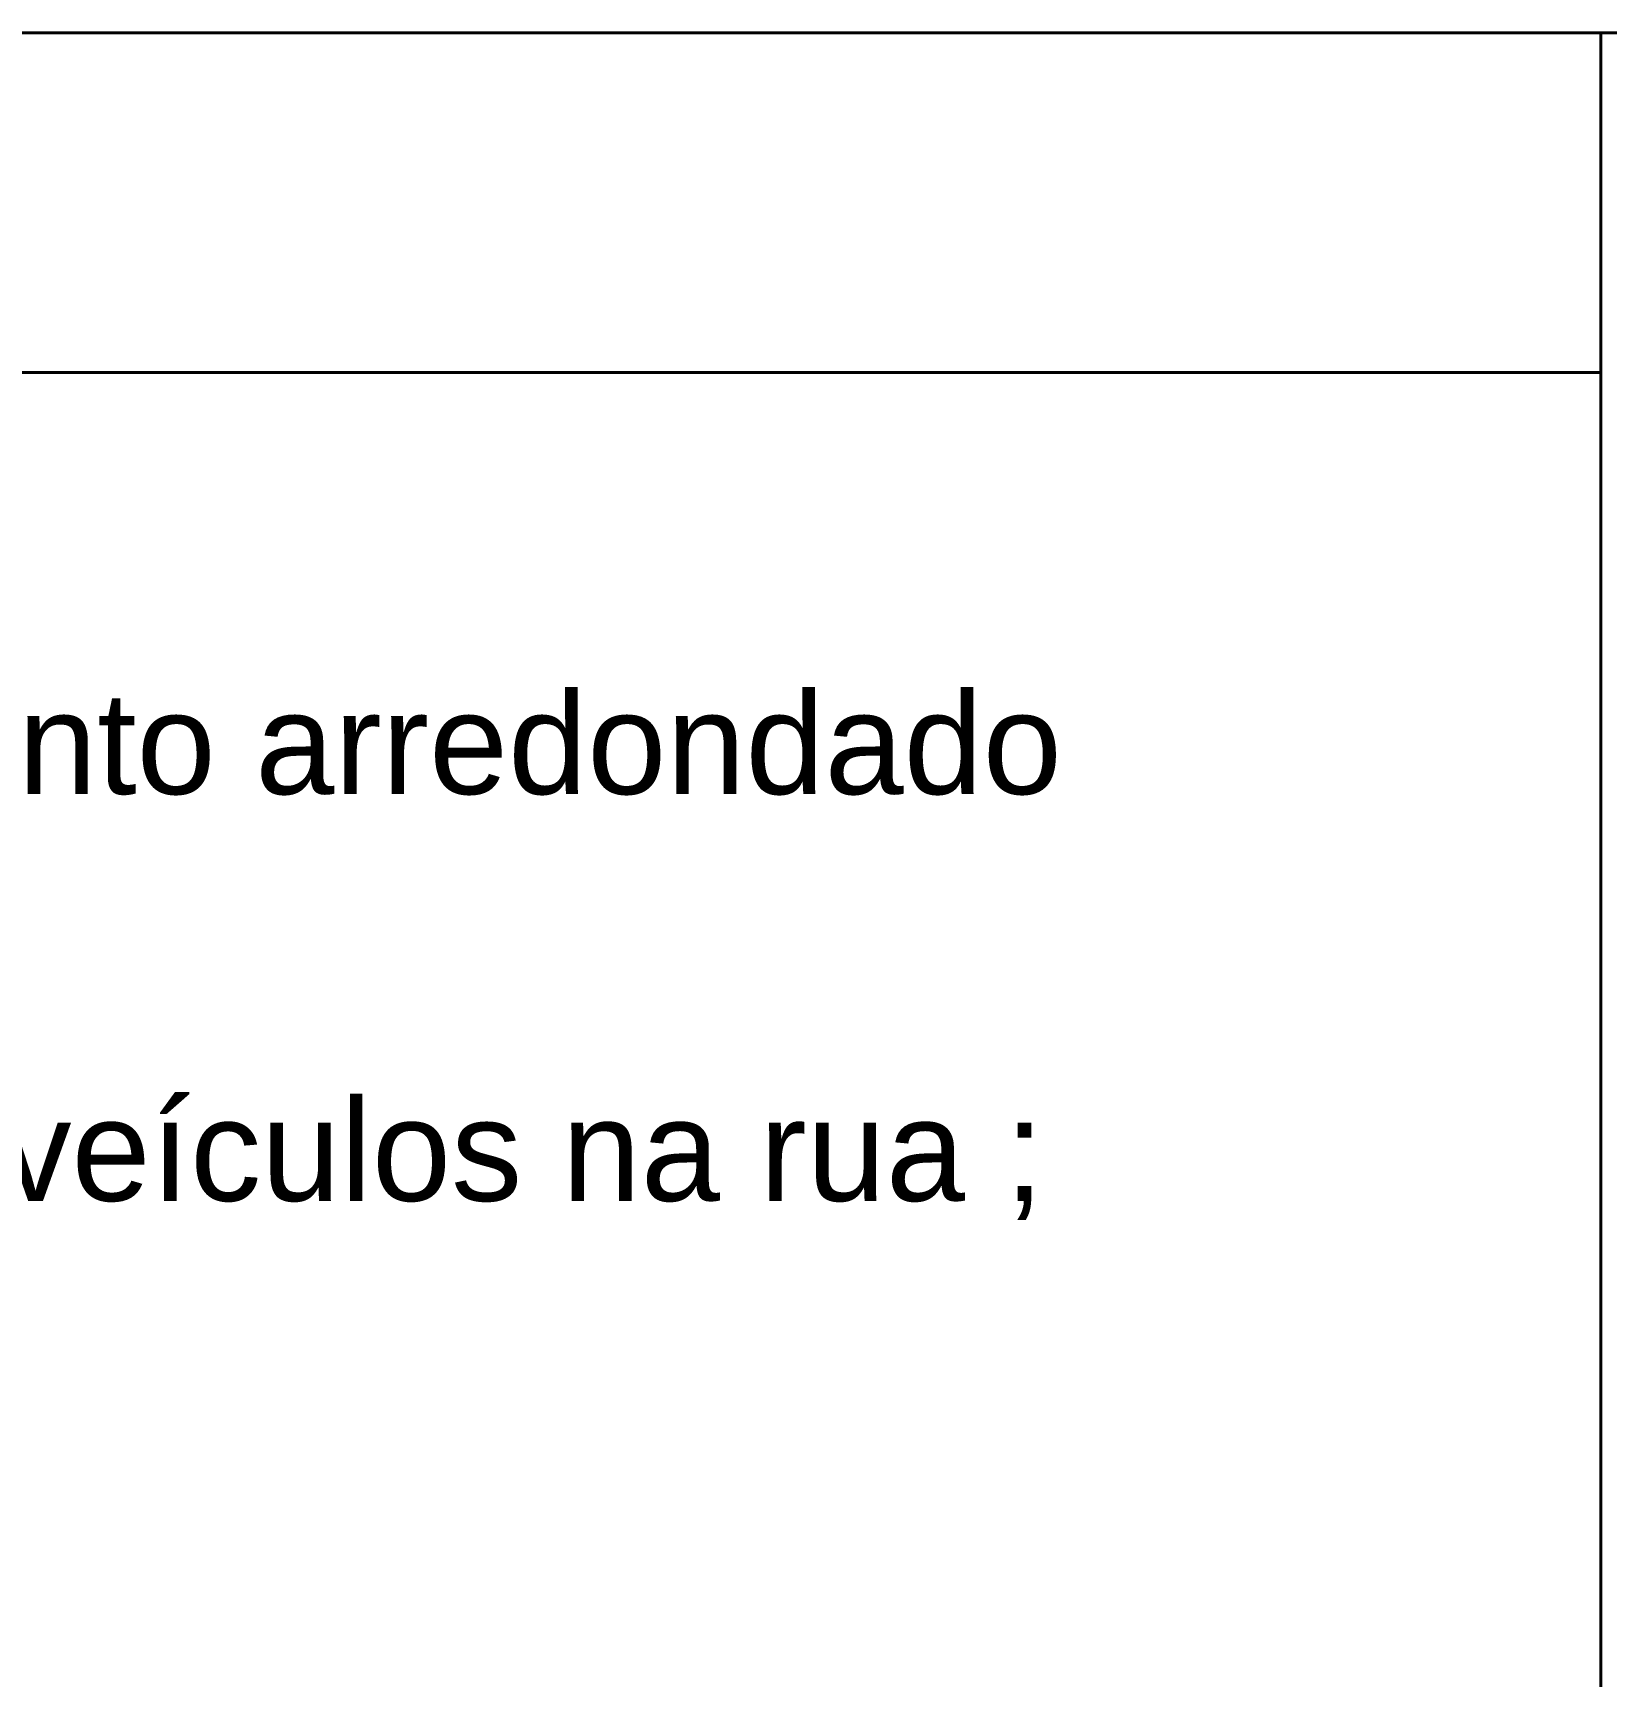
# Model space of a CAD drawing. Header units: millimetres. Extents: x 2084 to 63904, y -2368 to 2343.
# Drawn here: x 60487.5 to 60719.3, y -2068.2 to -1826.2 of the extents above; entities that cross this region are included whole.
import ezdxf

# ---------------------------------------------------------------- set-up
doc = ezdxf.new("R2010")
doc.units = ezdxf.units.MM
doc.layers.add('P4', color=4, linetype='Continuous', lineweight=40)
doc.layers.add('TEXTO PADRÃO', color=2, linetype='Continuous', lineweight=15)
doc.styles.get("Standard").update_dxf_attribs({"font": 'arial.ttf'})

msp = doc.modelspace()

# ---------------------------------------------------------------- linework, layer by layer
at = {"layer": 'P4'}
for p, q in [((60957.1, -1826.18), (58357.1, -1826.18)), ((60718.49, -2368.06), (60718.49, -1826.18)), ((60718.49, -1876.18), (58357.1, -1876.18))]:
    msp.add_line(p, q, dxfattribs=at)

# ---------------------------------------------------------------- texts
at = {"layer": 'TEXTO PADRÃO', "char_height": 15, "attachment_point": 1}
for s, insert, width in [('2-    No encontro das esquinas, "dos alinhamentos", sempre deverá ter um chanfro de 250cm ou canto arredondado \\Pcom raio  de 250cm, onde não será permitido implantar portão de acesso;', (59562.03, -1923.3), 1395.119), ('\\pt1050;3-   A Distância "entre rebaixos de veículos" mínima, é 500cm, previsão para o estacionamento de veículos na rua ;', (59564.14, -1983.21), 1390.9072)]:
    msp.add_mtext(s, dxfattribs=dict(at, insert=insert, width=width))

doc.saveas('drawing.dxf')
